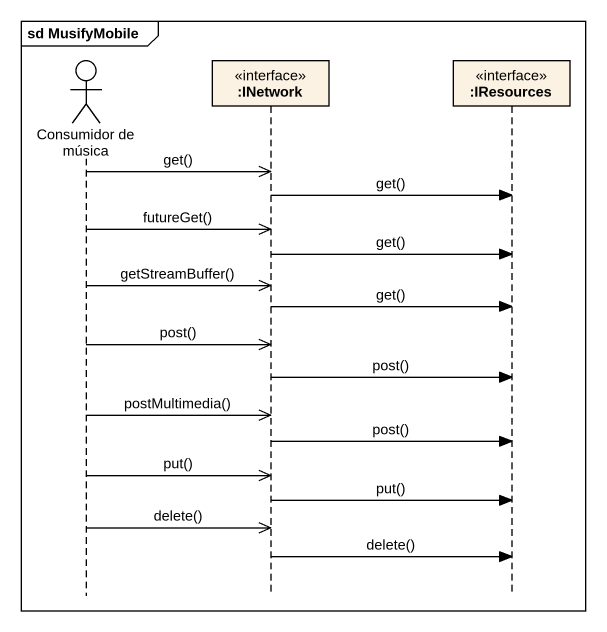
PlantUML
@startuml
mainframe sd MusifyMobile
hide footbox
actor "Consumidor de música" as Consumidor_de_música
participant ":INetwork" as INetwork <<interface>>
participant ":IResources" as IResources <<interface>>

Consumidor_de_música ->> INetwork : get()
INetwork -> IResources : get()
Consumidor_de_música ->> INetwork : futureGet()
INetwork -> IResources : get()
Consumidor_de_música ->> INetwork : getStreamBuffer()
INetwork -> IResources : get()
Consumidor_de_música ->> INetwork : post()
INetwork -> IResources : post()
Consumidor_de_música ->> INetwork : postMultimedia()
INetwork -> IResources : post()
Consumidor_de_música ->> INetwork : put()
INetwork -> IResources : put()
Consumidor_de_música ->> INetwork : delete()
INetwork -> IResources : delete()
@enduml
